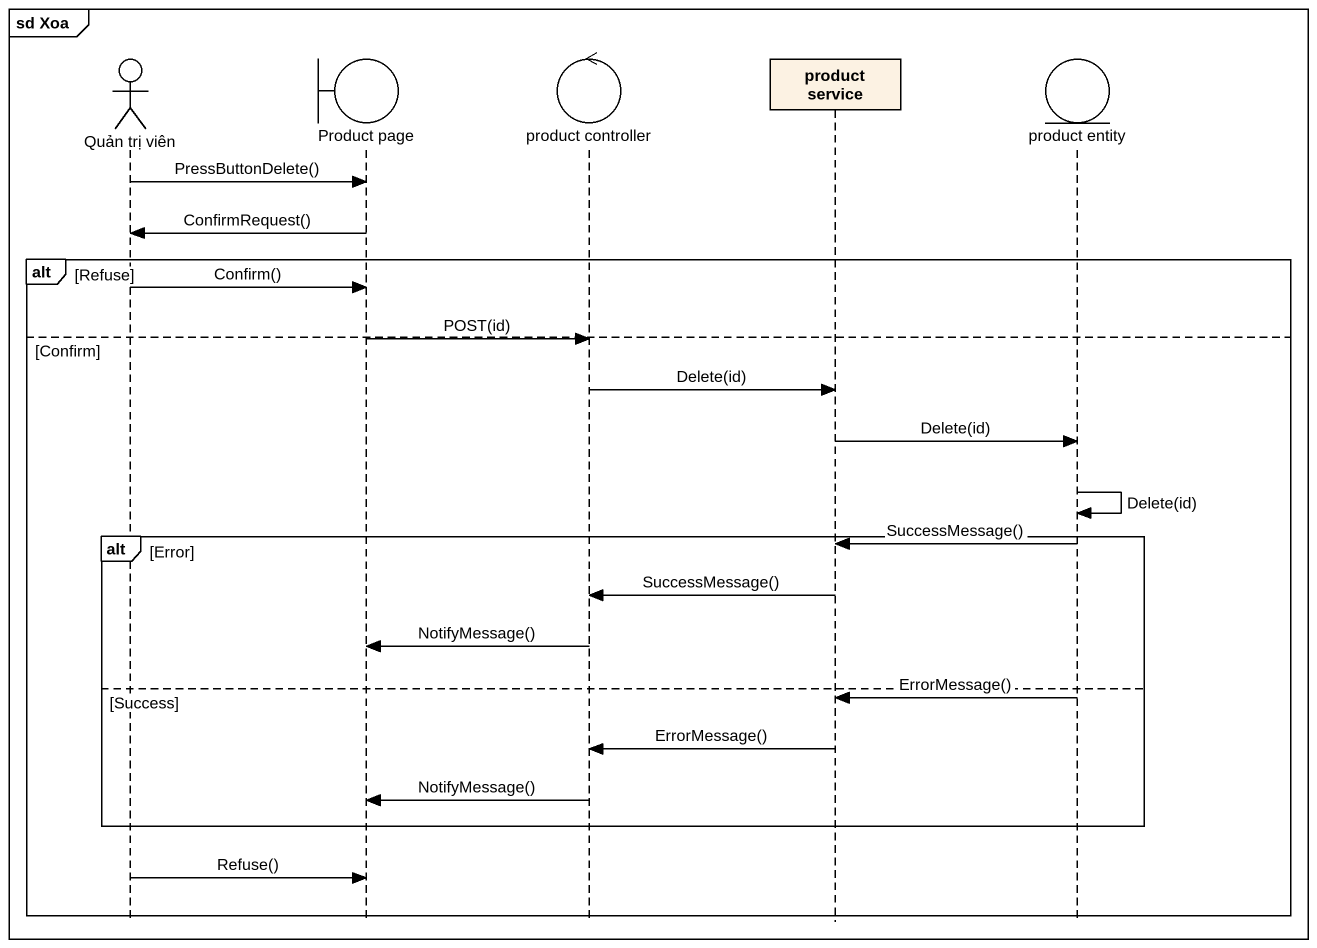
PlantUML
@startuml
mainframe sd Xoa
hide footbox
actor "Quản trị viên" as Quản_trị_viên
boundary "Product page" as Product_page
control "product controller" as product_controller
participant "product service" as product_service
entity "product entity" as product_entity

Quản_trị_viên -> Product_page : PressButtonDelete()
Product_page -> Quản_trị_viên : ConfirmRequest()
alt Refuse
  Quản_trị_viên -> Product_page : Confirm()
else Confirm
  Product_page -> product_controller : POST(id)
  product_controller -> product_service : Delete(id)
  product_service -> product_entity : Delete(id)
  product_entity -> product_entity : Delete(id)
  alt Error
    product_entity -> product_service : SuccessMessage()
    product_service -> product_controller : SuccessMessage()
    product_controller -> Product_page : NotifyMessage()
  else Success
    product_entity -> product_service : ErrorMessage()
    product_service -> product_controller : ErrorMessage()
    product_controller -> Product_page : NotifyMessage()
  end
  Quản_trị_viên -> Product_page : Refuse()
end
@enduml
